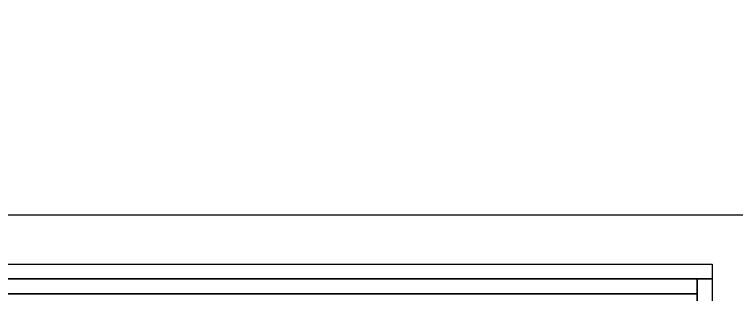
# Model space of a CAD drawing. Header units: millimetres. Extents: x 1993 to 4093, y 1262 to 2017.
# Drawn here: x 2879.08 to 2908.37, y 1458.85 to 1470.23 of the extents above; entities that cross this region are included whole.
import ezdxf

# ---------------------------------------------------------------- set-up
doc = ezdxf.new("R2010")
doc.units = ezdxf.units.MM
for name, color, linetype, lineweight in [('FLR CARPET', 254, 'Continuous', 15), ('LOW HEIGHT STORAGE WITH PLANTER BOX', 251, 'Continuous', 25), ('PASSAGE', 251, 'Continuous', 25)]:
    doc.layers.add(name, color=color, linetype=linetype, lineweight=lineweight)

# ---------------------------------------------------------------- blocks, each defined once
blk = doc.blocks.new('LHS 4FT')
at = {"layer": 'LOW HEIGHT STORAGE WITH PLANTER BOX', "ltscale": 0.7}
for p, q in [((8.4, -24), (8.4, 24)), ((9, 24), (9, -24)), ((7.8, -23.4), (7.801, 23.4)), ((8.4, 23.4), (8.4, -23.4)), ((-8.4, -23.4), (8.4, -23.4)), ((8.4, -23.4), (7.8, -23.4)), ((8.4, -23.4), (8.4, -24)), ((8.4, -24), (-8.4, -24)), ((9, -24), (8.4, -24))]:
    blk.add_line(p, q, dxfattribs=at)
at = {"layer": 'LOW HEIGHT STORAGE WITH PLANTER BOX', "ltscale": 0.1}
for p, q in [((7.801, 23.4), (7.8, -23.4)), ((7.8, -23.4), (-8.4, -23.4))]:
    blk.add_line(p, q, dxfattribs=at)

msp = doc.modelspace()

# ---------------------------------------------------------------- linework, layer by layer
at = {"layer": 'FLR CARPET', "ltscale": 25}
msp.add_lwpolyline([(2782.197, 1462.088), (2913.197, 1462.088), (2913.197, 1438.088), (2925.197, 1438.088), (2925.197, 1462.088), (3243.197, 1462.088)], dxfattribs=at)
at = {"layer": 'PASSAGE'}
msp.add_lwpolyline([(2472.697, 1298.088), (2526.697, 1298.088), (2526.697, 1546.014), (2707.028, 1546.014), (2714.816, 1542.593), (2722.284, 1538.52), (2729.379, 1533.826), (2736.048, 1528.545), (2742.242, 1522.715), (2747.918, 1516.379), (2753.034, 1509.583), (2757.552, 1502.375), (2761.44, 1494.809), (2764.669, 1486.939), (2767.217, 1478.823), (2769.064, 1470.519), (2770.197, 1462.088), (3398.197, 1462.088)], dxfattribs=at)

# ---------------------------------------------------------------- block references
at = {"layer": 'LOW HEIGHT STORAGE WITH PLANTER BOX', "rotation": 90}
msp.add_blockref('LHS 4FT', (2883.382, 1451.088), dxfattribs=at)

doc.saveas('drawing.dxf')
